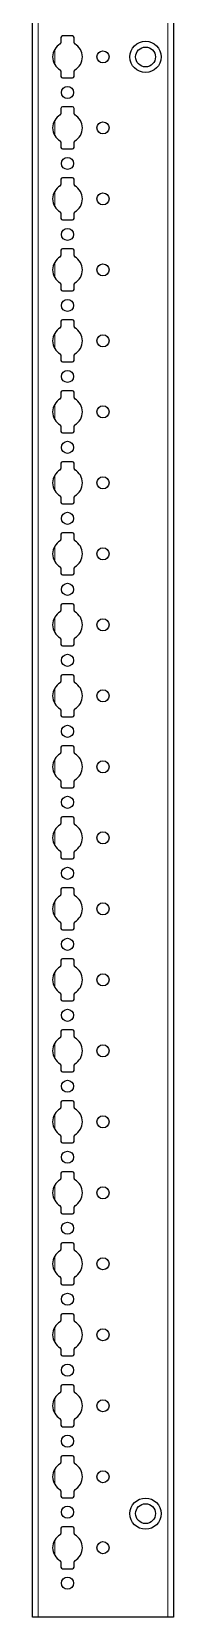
# Model space of a CAD drawing. Header units: millimetres. Extents: x -199 to 2732, y -1647 to 1507.
# Drawn here: x 2682 to 2732, y -852 to -293 of the extents above; entities that cross this region are included whole.
import ezdxf

# ---------------------------------------------------------------- set-up
doc = ezdxf.new("R2010")
doc.units = ezdxf.units.MM

msp = doc.modelspace()

# ---------------------------------------------------------------- linework, layer by layer
at = {"color": 7, "linetype": 'Continuous', "lineweight": 25}
for p, q in [((2682.28, -851.79), (2682.28, 247.21)), ((2731.98, 247.21), (2731.98, -851.79)), ((2692.33, -295.39), (2692.33, -297.27)), ((2696.43, -294.89), (2692.83, -294.89)), ((2696.93, -297.27), (2696.93, -295.39)), ((2692.33, -307.32), (2692.33, -309.19)), ((2692.83, -309.69), (2696.43, -309.69)), ((2696.93, -309.19), (2696.93, -307.32)), ((2692.33, -320.39), (2692.33, -322.27)), ((2696.43, -319.89), (2692.83, -319.89)), ((2696.93, -322.27), (2696.93, -320.39)), ((2692.33, -332.32), (2692.33, -334.19)), ((2692.83, -334.69), (2696.43, -334.69)), ((2696.93, -334.19), (2696.93, -332.32)), ((2692.33, -345.39), (2692.33, -347.27)), ((2696.43, -344.89), (2692.83, -344.89)), ((2696.93, -347.27), (2696.93, -345.39)), ((2692.33, -357.32), (2692.33, -359.19)), ((2696.93, -359.19), (2696.93, -357.32)), ((2692.83, -359.69), (2696.43, -359.69)), ((2692.33, -370.39), (2692.33, -372.27)), ((2696.43, -369.89), (2692.83, -369.89)), ((2696.93, -372.27), (2696.93, -370.39)), ((2692.33, -382.32), (2692.33, -384.19)), ((2692.83, -384.69), (2696.43, -384.69)), ((2696.93, -384.19), (2696.93, -382.32)), ((2692.33, -395.39), (2692.33, -397.27)), ((2696.43, -394.89), (2692.83, -394.89)), ((2696.93, -397.27), (2696.93, -395.39)), ((2692.33, -407.32), (2692.33, -409.19)), ((2696.93, -409.19), (2696.93, -407.32)), ((2692.83, -409.69), (2696.43, -409.69)), ((2692.33, -420.39), (2692.33, -422.27)), ((2696.43, -419.89), (2692.83, -419.89)), ((2696.93, -422.27), (2696.93, -420.39)), ((2692.33, -432.32), (2692.33, -434.19)), ((2692.83, -434.69), (2696.43, -434.69)), ((2696.93, -434.19), (2696.93, -432.32)), ((2692.33, -445.39), (2692.33, -447.27)), ((2696.43, -444.89), (2692.83, -444.89)), ((2696.93, -447.27), (2696.93, -445.39)), ((2692.33, -457.32), (2692.33, -459.19)), ((2696.93, -459.19), (2696.93, -457.32)), ((2692.83, -459.69), (2696.43, -459.69)), ((2692.33, -470.39), (2692.33, -472.27)), ((2696.43, -469.89), (2692.83, -469.89)), ((2696.93, -472.27), (2696.93, -470.39)), ((2692.33, -482.32), (2692.33, -484.19)), ((2692.83, -484.69), (2696.43, -484.69)), ((2696.93, -484.19), (2696.93, -482.32)), ((2692.33, -495.39), (2692.33, -497.27)), ((2696.43, -494.89), (2692.83, -494.89)), ((2696.93, -497.27), (2696.93, -495.39)), ((2692.33, -507.32), (2692.33, -509.19)), ((2696.93, -509.19), (2696.93, -507.32)), ((2692.83, -509.69), (2696.43, -509.69)), ((2692.33, -520.39), (2692.33, -522.27)), ((2696.43, -519.89), (2692.83, -519.89)), ((2696.93, -522.27), (2696.93, -520.39)), ((2692.33, -532.32), (2692.33, -534.19)), ((2692.83, -534.69), (2696.43, -534.69)), ((2696.93, -534.19), (2696.93, -532.32)), ((2692.33, -545.39), (2692.33, -547.27)), ((2696.43, -544.89), (2692.83, -544.89)), ((2696.93, -547.27), (2696.93, -545.39)), ((2692.33, -557.32), (2692.33, -559.19)), ((2696.93, -559.19), (2696.93, -557.32)), ((2692.83, -559.69), (2696.43, -559.69)), ((2692.33, -570.39), (2692.33, -572.27)), ((2696.43, -569.89), (2692.83, -569.89)), ((2696.93, -572.27), (2696.93, -570.39)), ((2692.33, -582.32), (2692.33, -584.19)), ((2692.83, -584.69), (2696.43, -584.69)), ((2696.93, -584.19), (2696.93, -582.32)), ((2692.33, -595.39), (2692.33, -597.27)), ((2696.43, -594.89), (2692.83, -594.89)), ((2696.93, -597.27), (2696.93, -595.39)), ((2692.33, -607.32), (2692.33, -609.19)), ((2696.93, -609.19), (2696.93, -607.32)), ((2692.83, -609.69), (2696.43, -609.69)), ((2692.33, -620.39), (2692.33, -622.27)), ((2696.43, -619.89), (2692.83, -619.89)), ((2696.93, -622.27), (2696.93, -620.39)), ((2692.33, -632.32), (2692.33, -634.19)), ((2692.83, -634.69), (2696.43, -634.69)), ((2696.93, -634.19), (2696.93, -632.32)), ((2692.33, -645.39), (2692.33, -647.27)), ((2696.43, -644.89), (2692.83, -644.89)), ((2696.93, -647.27), (2696.93, -645.39)), ((2692.33, -657.32), (2692.33, -659.19)), ((2696.93, -659.19), (2696.93, -657.32)), ((2692.83, -659.69), (2696.43, -659.69)), ((2696.43, -669.89), (2692.83, -669.89)), ((2692.33, -670.39), (2692.33, -672.27)), ((2696.93, -672.27), (2696.93, -670.39)), ((2692.33, -682.32), (2692.33, -684.19)), ((2692.83, -684.69), (2696.43, -684.69)), ((2696.93, -684.19), (2696.93, -682.32)), ((2692.33, -695.39), (2692.33, -697.27)), ((2696.43, -694.89), (2692.83, -694.89)), ((2696.93, -697.27), (2696.93, -695.39)), ((2692.33, -707.32), (2692.33, -709.19)), ((2696.93, -709.19), (2696.93, -707.32)), ((2692.83, -709.69), (2696.43, -709.69)), ((2696.43, -719.89), (2692.83, -719.89)), ((2692.33, -720.39), (2692.33, -722.27)), ((2696.93, -722.27), (2696.93, -720.39)), ((2692.33, -732.32), (2692.33, -734.19)), ((2692.83, -734.69), (2696.43, -734.69)), ((2696.93, -734.19), (2696.93, -732.32)), ((2692.33, -745.39), (2692.33, -747.27)), ((2696.43, -744.89), (2692.83, -744.89)), ((2696.93, -747.27), (2696.93, -745.39)), ((2692.33, -757.32), (2692.33, -759.19)), ((2696.93, -759.19), (2696.93, -757.32)), ((2692.83, -759.69), (2696.43, -759.69)), ((2692.33, -770.39), (2692.33, -772.27)), ((2696.43, -769.89), (2692.83, -769.89)), ((2696.93, -772.27), (2696.93, -770.39)), ((2692.33, -782.32), (2692.33, -784.19)), ((2692.83, -784.69), (2696.43, -784.69)), ((2696.93, -784.19), (2696.93, -782.32)), ((2692.33, -795.39), (2692.33, -797.27)), ((2696.43, -794.89), (2692.83, -794.89)), ((2696.93, -797.27), (2696.93, -795.39)), ((2692.33, -807.32), (2692.33, -809.19)), ((2696.93, -809.19), (2696.93, -807.32)), ((2692.83, -809.69), (2696.43, -809.69)), ((2692.33, -820.39), (2692.33, -822.27)), ((2696.43, -819.89), (2692.83, -819.89)), ((2696.93, -822.27), (2696.93, -820.39)), ((2692.33, -832.32), (2692.33, -834.19)), ((2692.83, -834.69), (2696.43, -834.69)), ((2696.93, -834.19), (2696.93, -832.32)), ((2684.28, -851.79), (2682.28, -851.79)), ((2729.98, -851.79), (2684.28, -851.79)), ((2731.98, -851.79), (2729.98, -851.79))]:
    msp.add_line(p, q, dxfattribs=at)
at = {"color": 8, "linetype": 'Continuous', "lineweight": 18}
for p, q in [((2684.28, 247.21), (2684.28, -851.79)), ((2729.98, -851.79), (2729.98, 247.21)), ((2690.13, -299.59), (2690.13, -305)), ((2690.13, -324.59), (2690.13, -330)), ((2690.13, -349.59), (2690.13, -355)), ((2690.13, -374.59), (2690.13, -380)), ((2690.13, -399.59), (2690.13, -405)), ((2690.13, -424.59), (2690.13, -430)), ((2690.13, -449.59), (2690.13, -455)), ((2690.13, -474.59), (2690.13, -480)), ((2690.13, -499.59), (2690.13, -505)), ((2690.13, -524.59), (2690.13, -530)), ((2690.13, -549.59), (2690.13, -555)), ((2690.13, -574.59), (2690.13, -580)), ((2690.13, -599.59), (2690.13, -605)), ((2690.13, -624.59), (2690.13, -630)), ((2690.13, -649.59), (2690.13, -655)), ((2690.13, -674.59), (2690.13, -680)), ((2690.13, -699.59), (2690.13, -705)), ((2690.13, -724.59), (2690.13, -730)), ((2690.13, -749.59), (2690.13, -755)), ((2690.13, -774.59), (2690.13, -780)), ((2690.13, -799.59), (2690.13, -805)), ((2690.13, -824.59), (2690.13, -830))]:
    msp.add_line(p, q, dxfattribs=at)
at = {"color": 7, "linetype": 'Continuous', "lineweight": 25}
for centre, radius in [((2707.13, -302.29), 2.13), ((2722.13, -302.29), 5.5), ((2722.13, -302.29), 3.5), ((2694.63, -314.79), 2.13), ((2707.13, -327.29), 2.13), ((2694.63, -339.79), 2.13), ((2707.13, -352.29), 2.13), ((2694.63, -364.79), 2.13), ((2707.13, -377.29), 2.13), ((2694.63, -389.79), 2.13), ((2707.13, -402.29), 2.13), ((2694.63, -414.79), 2.13), ((2707.13, -427.29), 2.13), ((2694.63, -439.79), 2.13), ((2707.13, -452.29), 2.13), ((2694.63, -464.79), 2.13), ((2707.13, -477.29), 2.13), ((2694.63, -489.79), 2.13), ((2707.13, -502.29), 2.13), ((2694.63, -514.79), 2.13), ((2707.13, -527.29), 2.13), ((2694.63, -539.79), 2.13), ((2707.13, -552.29), 2.13), ((2694.63, -564.79), 2.13), ((2707.13, -577.29), 2.13), ((2694.63, -589.79), 2.13), ((2707.13, -602.29), 2.13), ((2694.63, -614.79), 2.13), ((2707.13, -627.29), 2.13), ((2694.63, -639.79), 2.13), ((2707.13, -652.29), 2.13), ((2694.63, -664.79), 2.13), ((2707.13, -677.29), 2.13), ((2694.63, -689.79), 2.13), ((2707.13, -702.29), 2.13), ((2694.63, -714.79), 2.13), ((2707.13, -727.29), 2.13), ((2694.63, -739.79), 2.13), ((2707.13, -752.29), 2.13), ((2694.63, -764.79), 2.13), ((2707.13, -777.29), 2.13), ((2694.63, -789.79), 2.13), ((2707.13, -802.29), 2.13), ((2694.63, -814.79), 2.13), ((2722.13, -815.29), 5.5), ((2722.13, -815.29), 3.5), ((2707.13, -827.29), 2.13), ((2694.63, -839.79), 2.13)]:
    msp.add_circle(centre, radius, dxfattribs=at)
for centre, radius, start, end in [((2692.83, -295.39), 0.5, 90, 180), ((2696.43, -295.39), 0.5, 0, 90), ((2694.63, -302.29), 5.25, 119.1407, 240.8593), ((2691.83, -297.27), 0.5, 299.1407, 0), ((2697.43, -297.27), 0.5, 180, 240.8593), ((2694.63, -302.29), 5.25, 299.1407, 60.8593), ((2691.83, -307.32), 0.5, 0, 60.8593), ((2697.43, -307.32), 0.5, 119.1407, 180), ((2692.83, -309.19), 0.5, 180, 270), ((2696.43, -309.19), 0.5, 270, 0), ((2694.63, -327.29), 5.25, 119.1407, 240.8593), ((2691.83, -322.27), 0.5, 299.1407, 0), ((2692.83, -320.39), 0.5, 90, 180), ((2696.43, -320.39), 0.5, 0, 90), ((2697.43, -322.27), 0.5, 180, 240.8593), ((2694.63, -327.29), 5.25, 299.1407, 60.8593), ((2691.83, -332.32), 0.5, 0, 60.8593), ((2692.83, -334.19), 0.5, 180, 270), ((2696.43, -334.19), 0.5, 270, 0), ((2697.43, -332.32), 0.5, 119.1407, 180), ((2692.83, -345.39), 0.5, 90, 180), ((2696.43, -345.39), 0.5, 0, 90), ((2694.63, -352.29), 5.25, 119.1407, 240.8593), ((2691.83, -347.27), 0.5, 299.1407, 0), ((2697.43, -347.27), 0.5, 180, 240.8593), ((2694.63, -352.29), 5.25, 299.1407, 60.8593), ((2691.83, -357.32), 0.5, 0, 60.8593), ((2697.43, -357.32), 0.5, 119.1407, 180), ((2692.83, -359.19), 0.5, 180, 270), ((2696.43, -359.19), 0.5, 270, 0), ((2694.63, -377.29), 5.25, 119.1407, 240.8593), ((2691.83, -372.27), 0.5, 299.1407, 0), ((2692.83, -370.39), 0.5, 90, 180), ((2696.43, -370.39), 0.5, 0, 90), ((2697.43, -372.27), 0.5, 180, 240.8593), ((2694.63, -377.29), 5.25, 299.1407, 60.8593), ((2691.83, -382.32), 0.5, 0, 60.8593), ((2692.83, -384.19), 0.5, 180, 270), ((2696.43, -384.19), 0.5, 270, 0), ((2697.43, -382.32), 0.5, 119.1407, 180), ((2692.83, -395.39), 0.5, 90, 180), ((2696.43, -395.39), 0.5, 0, 90), ((2694.63, -402.29), 5.25, 119.1407, 240.8593), ((2691.83, -397.27), 0.5, 299.1407, 0), ((2697.43, -397.27), 0.5, 180, 240.8593), ((2694.63, -402.29), 5.25, 299.1407, 60.8593), ((2691.83, -407.32), 0.5, 0, 60.8593), ((2697.43, -407.32), 0.5, 119.1407, 180), ((2692.83, -409.19), 0.5, 180, 270), ((2696.43, -409.19), 0.5, 270, 0), ((2694.63, -427.29), 5.25, 119.1407, 240.8593), ((2691.83, -422.27), 0.5, 299.1407, 0), ((2692.83, -420.39), 0.5, 90, 180), ((2696.43, -420.39), 0.5, 0, 90), ((2697.43, -422.27), 0.5, 180, 240.8593), ((2694.63, -427.29), 5.25, 299.1407, 60.8593), ((2691.83, -432.32), 0.5, 0, 60.8593), ((2692.83, -434.19), 0.5, 180, 270), ((2696.43, -434.19), 0.5, 270, 0), ((2697.43, -432.32), 0.5, 119.1407, 180), ((2692.83, -445.39), 0.5, 90, 180), ((2696.43, -445.39), 0.5, 0, 90), ((2694.63, -452.29), 5.25, 119.1407, 240.8593), ((2691.83, -447.27), 0.5, 299.1407, 0), ((2697.43, -447.27), 0.5, 180, 240.8593), ((2694.63, -452.29), 5.25, 299.1407, 60.8593), ((2691.83, -457.32), 0.5, 0, 60.8593), ((2697.43, -457.32), 0.5, 119.1407, 180), ((2692.83, -459.19), 0.5, 180, 270), ((2696.43, -459.19), 0.5, 270, 0), ((2694.63, -477.29), 5.25, 119.1407, 240.8593), ((2691.83, -472.27), 0.5, 299.1407, 0), ((2692.83, -470.39), 0.5, 90, 180), ((2696.43, -470.39), 0.5, 0, 90), ((2697.43, -472.27), 0.5, 180, 240.8593), ((2694.63, -477.29), 5.25, 299.1407, 60.8593), ((2691.83, -482.32), 0.5, 0, 60.8593), ((2692.83, -484.19), 0.5, 180, 270), ((2696.43, -484.19), 0.5, 270, 0), ((2697.43, -482.32), 0.5, 119.1407, 180), ((2692.83, -495.39), 0.5, 90, 180), ((2696.43, -495.39), 0.5, 0, 90), ((2694.63, -502.29), 5.25, 119.1407, 240.8593), ((2691.83, -497.27), 0.5, 299.1407, 0), ((2697.43, -497.27), 0.5, 180, 240.8593), ((2694.63, -502.29), 5.25, 299.1407, 60.8593), ((2691.83, -507.32), 0.5, 0, 60.8593), ((2697.43, -507.32), 0.5, 119.1407, 180), ((2692.83, -509.19), 0.5, 180, 270), ((2696.43, -509.19), 0.5, 270, 0), ((2694.63, -527.29), 5.25, 119.1407, 240.8593), ((2691.83, -522.27), 0.5, 299.1407, 0), ((2692.83, -520.39), 0.5, 90, 180), ((2696.43, -520.39), 0.5, 0, 90), ((2697.43, -522.27), 0.5, 180, 240.8593), ((2694.63, -527.29), 5.25, 299.1407, 60.8593), ((2691.83, -532.32), 0.5, 0, 60.8593), ((2692.83, -534.19), 0.5, 180, 270), ((2696.43, -534.19), 0.5, 270, 0), ((2697.43, -532.32), 0.5, 119.1407, 180), ((2692.83, -545.39), 0.5, 90, 180), ((2696.43, -545.39), 0.5, 0, 90), ((2694.63, -552.29), 5.25, 119.1407, 240.8593), ((2691.83, -547.27), 0.5, 299.1407, 0), ((2697.43, -547.27), 0.5, 180, 240.8593), ((2694.63, -552.29), 5.25, 299.1407, 60.8593), ((2691.83, -557.32), 0.5, 0, 60.8593), ((2697.43, -557.32), 0.5, 119.1407, 180), ((2692.83, -559.19), 0.5, 180, 270), ((2696.43, -559.19), 0.5, 270, 0), ((2694.63, -577.29), 5.25, 119.1407, 240.8593), ((2691.83, -572.27), 0.5, 299.1407, 0), ((2692.83, -570.39), 0.5, 90, 180), ((2696.43, -570.39), 0.5, 0, 90), ((2697.43, -572.27), 0.5, 180, 240.8593), ((2694.63, -577.29), 5.25, 299.1407, 60.8593), ((2691.83, -582.32), 0.5, 0, 60.8593), ((2692.83, -584.19), 0.5, 180, 270), ((2696.43, -584.19), 0.5, 270, 0), ((2697.43, -582.32), 0.5, 119.1407, 180), ((2691.83, -597.27), 0.5, 299.1407, 0), ((2692.83, -595.39), 0.5, 90, 180), ((2696.43, -595.39), 0.5, 0, 90), ((2697.43, -597.27), 0.5, 180, 240.8593), ((2694.63, -602.29), 5.25, 119.1407, 240.8593), ((2694.63, -602.29), 5.25, 299.1407, 60.8593), ((2691.83, -607.32), 0.5, 0, 60.8593), ((2697.43, -607.32), 0.5, 119.1407, 180), ((2692.83, -609.19), 0.5, 180, 270), ((2696.43, -609.19), 0.5, 270, 0), ((2694.63, -627.29), 5.25, 119.1407, 240.8593), ((2691.83, -622.27), 0.5, 299.1407, 0), ((2692.83, -620.39), 0.5, 90, 180), ((2696.43, -620.39), 0.5, 0, 90), ((2697.43, -622.27), 0.5, 180, 240.8593), ((2694.63, -627.29), 5.25, 299.1407, 60.8593), ((2691.83, -632.32), 0.5, 0, 60.8593), ((2692.83, -634.19), 0.5, 180, 270), ((2696.43, -634.19), 0.5, 270, 0), ((2697.43, -632.32), 0.5, 119.1407, 180), ((2694.63, -652.29), 5.25, 119.1407, 240.8593), ((2691.83, -647.27), 0.5, 299.1407, 0), ((2692.83, -645.39), 0.5, 90, 180), ((2696.43, -645.39), 0.5, 0, 90), ((2697.43, -647.27), 0.5, 180, 240.8593), ((2694.63, -652.29), 5.25, 299.1407, 60.8593), ((2691.83, -657.32), 0.5, 0, 60.8593), ((2697.43, -657.32), 0.5, 119.1407, 180), ((2692.83, -659.19), 0.5, 180, 270), ((2696.43, -659.19), 0.5, 270, 0), ((2692.83, -670.39), 0.5, 90, 180), ((2696.43, -670.39), 0.5, 0, 90), ((2694.63, -677.29), 5.25, 119.1407, 240.8593), ((2691.83, -672.27), 0.5, 299.1407, 0), ((2697.43, -672.27), 0.5, 180, 240.8593), ((2694.63, -677.29), 5.25, 299.1407, 60.8593), ((2691.83, -682.32), 0.5, 0, 60.8593), ((2692.83, -684.19), 0.5, 180, 270), ((2696.43, -684.19), 0.5, 270, 0), ((2697.43, -682.32), 0.5, 119.1407, 180), ((2694.63, -702.29), 5.25, 119.1407, 240.8593), ((2691.83, -697.27), 0.5, 299.1407, 0), ((2692.83, -695.39), 0.5, 90, 180), ((2696.43, -695.39), 0.5, 0, 90), ((2697.43, -697.27), 0.5, 180, 240.8593), ((2694.63, -702.29), 5.25, 299.1407, 60.8593), ((2691.83, -707.32), 0.5, 0, 60.8593), ((2697.43, -707.32), 0.5, 119.1407, 180), ((2692.83, -709.19), 0.5, 180, 270), ((2696.43, -709.19), 0.5, 270, 0), ((2692.83, -720.39), 0.5, 90, 180), ((2696.43, -720.39), 0.5, 0, 90), ((2694.63, -727.29), 5.25, 119.1407, 240.8593), ((2691.83, -722.27), 0.5, 299.1407, 0), ((2697.43, -722.27), 0.5, 180, 240.8593), ((2694.63, -727.29), 5.25, 299.1407, 60.8593), ((2691.83, -732.32), 0.5, 0, 60.8593), ((2692.83, -734.19), 0.5, 180, 270), ((2696.43, -734.19), 0.5, 270, 0), ((2697.43, -732.32), 0.5, 119.1407, 180), ((2694.63, -752.29), 5.25, 119.1407, 240.8593), ((2691.83, -747.27), 0.5, 299.1407, 0), ((2692.83, -745.39), 0.5, 90, 180), ((2696.43, -745.39), 0.5, 0, 90), ((2697.43, -747.27), 0.5, 180, 240.8593), ((2694.63, -752.29), 5.25, 299.1407, 60.8593), ((2691.83, -757.32), 0.5, 0, 60.8593), ((2692.83, -759.19), 0.5, 180, 270), ((2696.43, -759.19), 0.5, 270, 0), ((2697.43, -757.32), 0.5, 119.1407, 180), ((2692.83, -770.39), 0.5, 90, 180), ((2696.43, -770.39), 0.5, 0, 90), ((2694.63, -777.29), 5.25, 119.1407, 240.8593), ((2691.83, -772.27), 0.5, 299.1407, 0), ((2697.43, -772.27), 0.5, 180, 240.8593), ((2694.63, -777.29), 5.25, 299.1407, 60.8593), ((2691.83, -782.32), 0.5, 0, 60.8593), ((2692.83, -784.19), 0.5, 180, 270), ((2696.43, -784.19), 0.5, 270, 0), ((2697.43, -782.32), 0.5, 119.1407, 180), ((2694.63, -802.29), 5.25, 119.1407, 240.8593), ((2691.83, -797.27), 0.5, 299.1407, 0), ((2692.83, -795.39), 0.5, 90, 180), ((2696.43, -795.39), 0.5, 0, 90), ((2697.43, -797.27), 0.5, 180, 240.8593), ((2694.63, -802.29), 5.25, 299.1407, 60.8593), ((2691.83, -807.32), 0.5, 0, 60.8593), ((2692.83, -809.19), 0.5, 180, 270), ((2696.43, -809.19), 0.5, 270, 0), ((2697.43, -807.32), 0.5, 119.1407, 180), ((2692.83, -820.39), 0.5, 90, 180), ((2696.43, -820.39), 0.5, 0, 90), ((2694.63, -827.29), 5.25, 119.1407, 240.8593), ((2691.83, -822.27), 0.5, 299.1407, 0), ((2697.43, -822.27), 0.5, 180, 240.8593), ((2694.63, -827.29), 5.25, 299.1407, 60.8593), ((2691.83, -832.32), 0.5, 0, 60.8593), ((2697.43, -832.32), 0.5, 119.1407, 180), ((2692.83, -834.19), 0.5, 180, 270), ((2696.43, -834.19), 0.5, 270, 0)]:
    msp.add_arc(centre, radius, start, end, dxfattribs=at)

doc.saveas('drawing.dxf')
